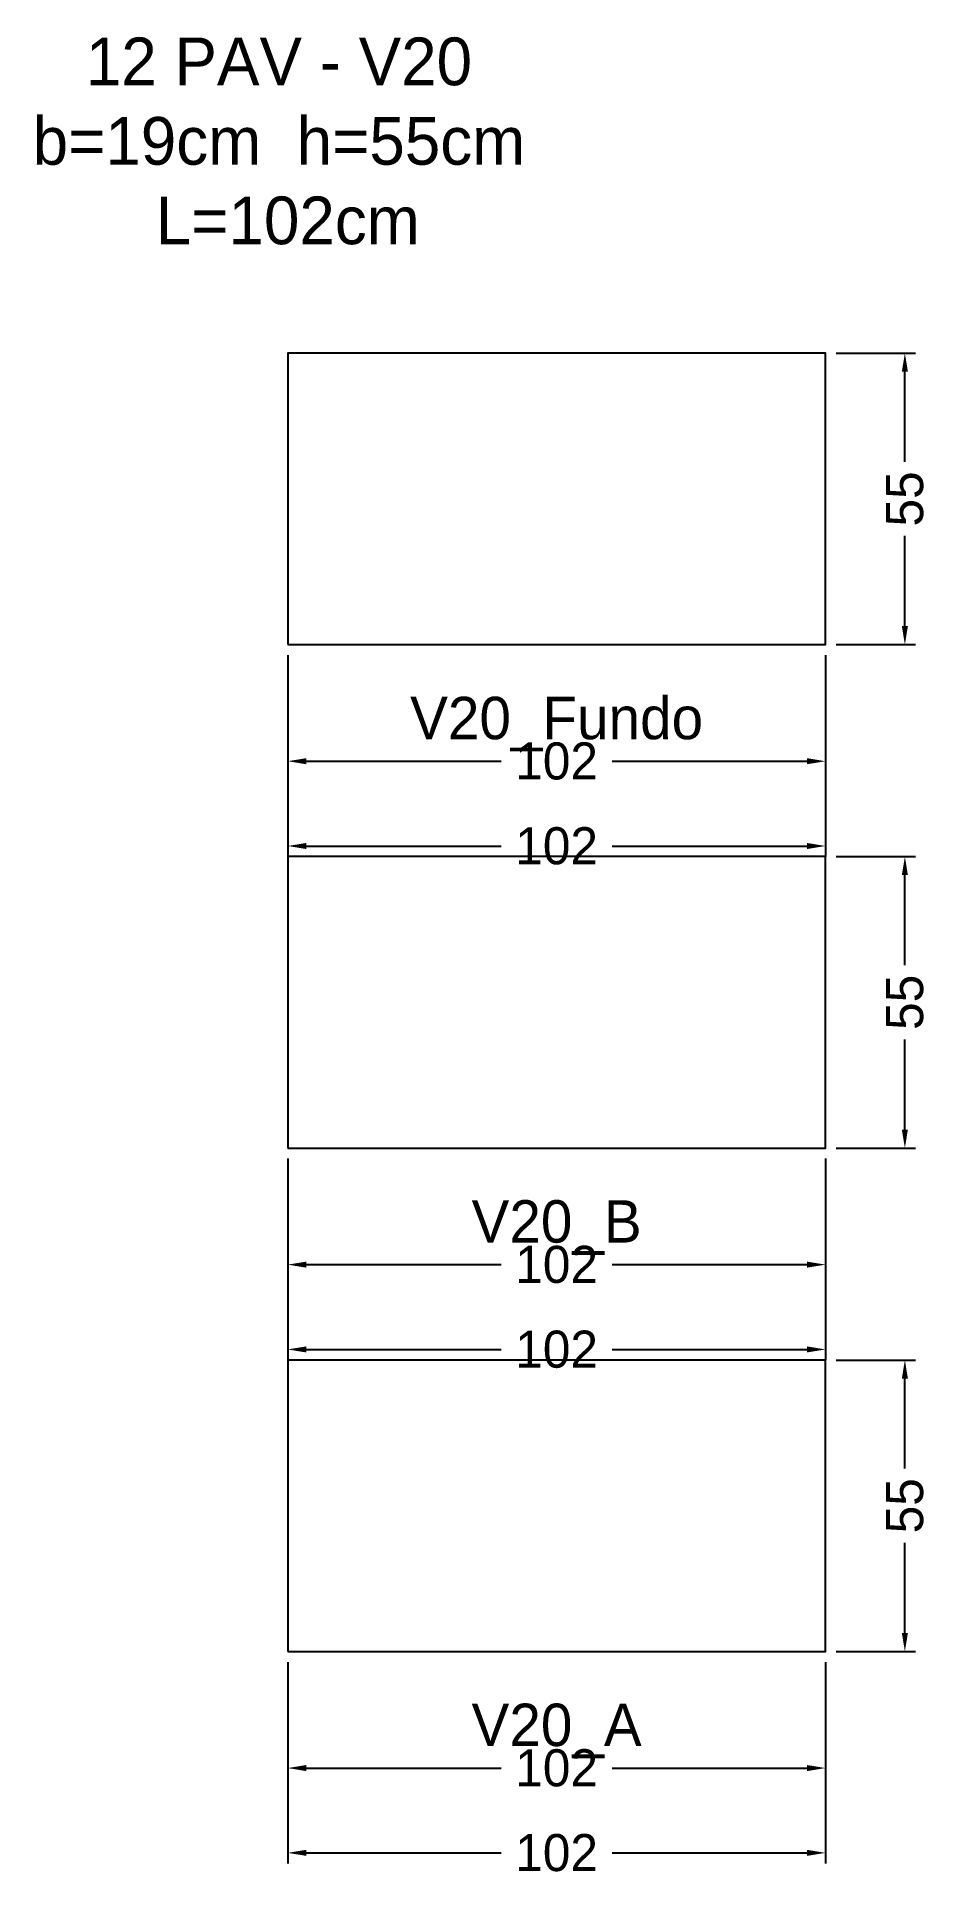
# Model space of a CAD drawing. Header units: metres. Extents: x -47 to 121, y -43 to 305.
import ezdxf

# ---------------------------------------------------------------- set-up
doc = ezdxf.new("R2010")
doc.units = ezdxf.units.M
for name, color, linetype in [('COTA', 3, 'Continuous'), ('NOMENCLATURA', 2, 'Continuous'), ('Paineis', 7, 'Continuous'), ('Texto Secao', 2, 'Continuous')]:
    doc.layers.add(name, color=color, linetype=linetype)
doc.dimstyles.new('COTA_VIG', dxfattribs={"dimtxt": 7, "dimasz": 3.5, "dimexe": 2, "dimexo": 2, "dimgap": 1.5, "dimtad": 1, "dimdec": 1, "dimcen": 2.5, "dimclrd": 3, "dimclre": 3, "dimclrt": 3, "dimazin": 3, "dimtfac": 1, "dimtmove": 0, "dimatfit": 3})

# ---------------------------------------------------------------- blocks, each defined once
blk = doc.blocks.new('_CLOSEDFILLED')
at = {"color": 0, "linetype": 'BYBLOCK'}
blk.add_solid([(-1, 0.164), (0, 0), (-1, -0.164)], dxfattribs=at)
blk = doc.blocks.new('*D1')
at = {"color": 3}
for p, q in [((0, -2), (0, -24)), ((101.5, -2), (101.5, -24)), ((3.5, -22), (40.25, -22)), ((61.25, -22), (98, -22))]:
    blk.add_line(p, q, dxfattribs=at)
at = {"layer": 'Defpoints'}
for p in [(0, 0), (101.5, 0), (0, -22)]:
    blk.add_point(p, dxfattribs=at)
at = {"layer": 'COTA', "color": 3, "xscale": 3.5, "yscale": 3.5, "rotation": 180}
blk.add_blockref('_CLOSEDFILLED', (0, -22), dxfattribs=at)
at = {"layer": 'COTA', "color": 3, "xscale": 3.5, "yscale": 3.5}
blk.add_blockref('_CLOSEDFILLED', (101.5, -22), dxfattribs=at)
at = {"layer": 'COTA', "color": 3, "insert": (50.75, -22), "char_height": 7, "attachment_point": 5}
blk.add_mtext('102', dxfattribs=at)
blk = doc.blocks.new('*D2')
at = {"color": 3}
for p, q in [((0, -2), (0, -40)), ((101.5, -2), (101.5, -40)), ((3.5, -38), (40.25, -38)), ((61.25, -38), (98, -38))]:
    blk.add_line(p, q, dxfattribs=at)
at = {"layer": 'Defpoints'}
for p in [(0, 0), (101.5, 0), (0, -38)]:
    blk.add_point(p, dxfattribs=at)
at = {"layer": 'COTA', "color": 3, "xscale": 3.5, "yscale": 3.5, "rotation": 180}
blk.add_blockref('_CLOSEDFILLED', (0, -38), dxfattribs=at)
at = {"layer": 'COTA', "color": 3, "xscale": 3.5, "yscale": 3.5}
blk.add_blockref('_CLOSEDFILLED', (101.5, -38), dxfattribs=at)
at = {"layer": 'COTA', "color": 3, "insert": (50.75, -38), "char_height": 7, "attachment_point": 5}
blk.add_mtext('102', dxfattribs=at)
blk = doc.blocks.new('*D3')
at = {"color": 3}
for p, q in [((103.5, 55), (118.5, 55)), ((116.5, 34.5), (116.5, 51.5)), ((116.5, 3.5), (116.5, 20.5)), ((103.5, 0), (118.5, 0))]:
    blk.add_line(p, q, dxfattribs=at)
at = {"layer": 'Defpoints'}
for p in [(101.5, 55), (101.5, 0), (116.5, 0)]:
    blk.add_point(p, dxfattribs=at)
at = {"layer": 'COTA', "color": 3, "xscale": 3.5, "yscale": 3.5}
for p, rotation in [((116.5, 55), 90), ((116.5, 0), 270)]:
    blk.add_blockref('_CLOSEDFILLED', p, dxfattribs=dict(at, rotation=rotation))
at = {"layer": 'COTA', "color": 3, "insert": (116.5, 27.5), "char_height": 7, "attachment_point": 5, "rotation": 90}
blk.add_mtext('55', dxfattribs=at)
blk = doc.blocks.new('*D4')
at = {"color": 3}
for p, q in [((0, 93), (0, 71)), ((101.5, 93), (101.5, 71)), ((3.5, 73), (40.25, 73)), ((61.25, 73), (98, 73))]:
    blk.add_line(p, q, dxfattribs=at)
at = {"layer": 'Defpoints'}
for p in [(0, 95), (101.5, 95), (0, 73)]:
    blk.add_point(p, dxfattribs=at)
at = {"layer": 'COTA', "color": 3, "xscale": 3.5, "yscale": 3.5, "rotation": 180}
blk.add_blockref('_CLOSEDFILLED', (0, 73), dxfattribs=at)
at = {"layer": 'COTA', "color": 3, "xscale": 3.5, "yscale": 3.5}
blk.add_blockref('_CLOSEDFILLED', (101.5, 73), dxfattribs=at)
at = {"layer": 'COTA', "color": 3, "insert": (50.75, 73), "char_height": 7, "attachment_point": 5}
blk.add_mtext('102', dxfattribs=at)
blk = doc.blocks.new('*D5')
at = {"color": 3}
for p, q in [((0, 93), (0, 55)), ((101.5, 93), (101.5, 55)), ((3.5, 57), (40.25, 57)), ((61.25, 57), (98, 57))]:
    blk.add_line(p, q, dxfattribs=at)
at = {"layer": 'Defpoints'}
for p in [(0, 95), (101.5, 95), (0, 57)]:
    blk.add_point(p, dxfattribs=at)
at = {"layer": 'COTA', "color": 3, "xscale": 3.5, "yscale": 3.5, "rotation": 180}
blk.add_blockref('_CLOSEDFILLED', (0, 57), dxfattribs=at)
at = {"layer": 'COTA', "color": 3, "xscale": 3.5, "yscale": 3.5}
blk.add_blockref('_CLOSEDFILLED', (101.5, 57), dxfattribs=at)
at = {"layer": 'COTA', "color": 3, "insert": (50.75, 57), "char_height": 7, "attachment_point": 5}
blk.add_mtext('102', dxfattribs=at)
blk = doc.blocks.new('*D6')
at = {"color": 3}
for p, q in [((103.5, 150), (118.5, 150)), ((116.5, 129.5), (116.5, 146.5)), ((116.5, 98.5), (116.5, 115.5)), ((103.5, 95), (118.5, 95))]:
    blk.add_line(p, q, dxfattribs=at)
at = {"layer": 'Defpoints'}
for p in [(101.5, 150), (101.5, 95), (116.5, 95)]:
    blk.add_point(p, dxfattribs=at)
at = {"layer": 'COTA', "color": 3, "xscale": 3.5, "yscale": 3.5}
for p, rotation in [((116.5, 150), 90), ((116.5, 95), 270)]:
    blk.add_blockref('_CLOSEDFILLED', p, dxfattribs=dict(at, rotation=rotation))
at = {"layer": 'COTA', "color": 3, "insert": (116.5, 122.5), "char_height": 7, "attachment_point": 5, "rotation": 90}
blk.add_mtext('55', dxfattribs=at)
blk = doc.blocks.new('*D7')
at = {"color": 3}
for p, q in [((0, 188), (0, 166)), ((101.5, 188), (101.5, 166)), ((3.5, 168), (40.25, 168)), ((61.25, 168), (98, 168))]:
    blk.add_line(p, q, dxfattribs=at)
at = {"layer": 'Defpoints'}
for p in [(0, 190), (101.5, 190), (0, 168)]:
    blk.add_point(p, dxfattribs=at)
at = {"layer": 'COTA', "color": 3, "xscale": 3.5, "yscale": 3.5, "rotation": 180}
blk.add_blockref('_CLOSEDFILLED', (0, 168), dxfattribs=at)
at = {"layer": 'COTA', "color": 3, "xscale": 3.5, "yscale": 3.5}
blk.add_blockref('_CLOSEDFILLED', (101.5, 168), dxfattribs=at)
at = {"layer": 'COTA', "color": 3, "insert": (50.75, 168), "char_height": 7, "attachment_point": 5}
blk.add_mtext('102', dxfattribs=at)
blk = doc.blocks.new('*D8')
at = {"color": 3}
for p, q in [((0, 188), (0, 150)), ((101.5, 188), (101.5, 150)), ((3.5, 152), (40.25, 152)), ((61.25, 152), (98, 152))]:
    blk.add_line(p, q, dxfattribs=at)
at = {"layer": 'Defpoints'}
for p in [(0, 190), (101.5, 190), (0, 152)]:
    blk.add_point(p, dxfattribs=at)
at = {"layer": 'COTA', "color": 3, "xscale": 3.5, "yscale": 3.5, "rotation": 180}
blk.add_blockref('_CLOSEDFILLED', (0, 152), dxfattribs=at)
at = {"layer": 'COTA', "color": 3, "xscale": 3.5, "yscale": 3.5}
blk.add_blockref('_CLOSEDFILLED', (101.5, 152), dxfattribs=at)
at = {"layer": 'COTA', "color": 3, "insert": (50.75, 152), "char_height": 7, "attachment_point": 5}
blk.add_mtext('102', dxfattribs=at)
blk = doc.blocks.new('*D9')
at = {"color": 3}
for p, q in [((103.5, 245), (118.5, 245)), ((116.5, 224.5), (116.5, 241.5)), ((116.5, 193.5), (116.5, 210.5)), ((103.5, 190), (118.5, 190))]:
    blk.add_line(p, q, dxfattribs=at)
at = {"layer": 'Defpoints'}
for p in [(101.5, 245), (101.5, 190), (116.5, 190)]:
    blk.add_point(p, dxfattribs=at)
at = {"layer": 'COTA', "color": 3, "xscale": 3.5, "yscale": 3.5}
for p, rotation in [((116.5, 245), 90), ((116.5, 190), 270)]:
    blk.add_blockref('_CLOSEDFILLED', p, dxfattribs=dict(at, rotation=rotation))
at = {"layer": 'COTA', "color": 3, "insert": (116.5, 217.5), "char_height": 7, "attachment_point": 5, "rotation": 90}
blk.add_mtext('55', dxfattribs=at)

msp = doc.modelspace()

# ---------------------------------------------------------------- linework, layer by layer
at = {"layer": 'Paineis'}
for points in [[(0, 190), (101.5, 190), (101.5, 245), (0, 245)], [(0, 95), (101.5, 95), (101.5, 150), (0, 150)], [(0, 0), (101.5, 0), (101.5, 55), (0, 55)]]:
    msp.add_lwpolyline(points, close=True, dxfattribs=at)

# ---------------------------------------------------------------- texts
at = {"layer": 'NOMENCLATURA', "insert": (0, 285), "char_height": 9, "width": 121.5, "attachment_point": 5}
msp.add_mtext('12 PAV - V20  b=19cm  h=55cm  L=102cm', dxfattribs=at)
at = {"layer": 'Texto Secao', "char_height": 8, "width": 121.5, "attachment_point": 5}
for s, insert in [('V20_Fundo', (50.75, 175)), ('V20_B', (50.75, 80)), ('V20_A', (50.75, -15))]:
    msp.add_mtext(s, dxfattribs=dict(at, insert=insert))

# ---------------------------------------------------------------- dimensions: what is measured, and where the dimension line sits
at = {"layer": 'COTA'}
for base, p1, p2, picture, middle in [((116.5, 190), (101.5, 190), (101.5, 245), '*D9', (116.5, 217.5)), ((116.5, 95), (101.5, 95), (101.5, 150), '*D6', (116.5, 122.5)), ((116.5, 0), (101.5, 0), (101.5, 55), '*D3', (116.5, 27.5))]:
    dim = msp.add_linear_dim(base=base, p1=p1, p2=p2, angle=90, dimstyle='COTA_VIG', dxfattribs=at)
    dim.commit()
    dim.dimension.update_dxf_attribs({"geometry": picture, "text_midpoint": middle})
for base, p1, p2, picture, middle in [((0, 168), (0, 190), (101.5, 190), '*D7', (50.75, 168)), ((0, 152), (0, 190), (101.5, 190), '*D8', (50.75, 152)), ((0, 73), (0, 95), (101.5, 95), '*D4', (50.75, 73)), ((0, 57), (0, 95), (101.5, 95), '*D5', (50.75, 57)), ((0, -22), (0, 0), (101.5, 0), '*D1', (50.75, -22)), ((0, -38), (0, 0), (101.5, 0), '*D2', (50.75, -38))]:
    dim = msp.add_linear_dim(base=base, p1=p1, p2=p2, dimstyle='COTA_VIG', dxfattribs=at)
    dim.commit()
    dim.dimension.update_dxf_attribs({"geometry": picture, "text_midpoint": middle})

doc.saveas('drawing.dxf')
